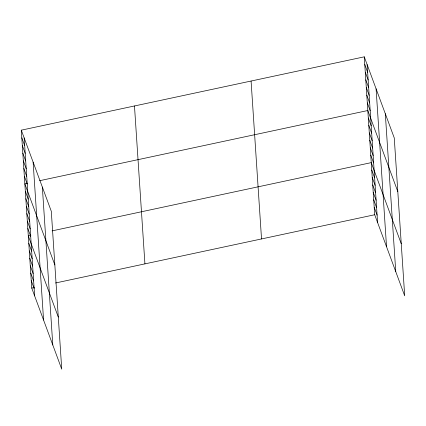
<?xml version="1.0" encoding="UTF-8"?>
<svg xmlns="http://www.w3.org/2000/svg" width="426" height="426" viewBox="0 0 426 426"><rect width="100%" height="100%" fill="white"/><g stroke="black" fill="none" stroke-linecap="round" stroke-linejoin="round"><path stroke-width="0.64" d="M21.3 130.17L51.296 211.259L61.738 369.166L31.742 288.077L21.3 130.17L364.262 56.834L394.258 137.923L404.7 295.83L374.704 214.741L364.262 56.834M27.424 183.308L24.852 183.862L54.847 264.951M39.639 180.699L367.814 110.52L397.809 191.609M30.869 235.418L28.297 235.967L58.293 317.056M52.089 230.881L371.259 162.631L401.255 243.72M31.742 288.077L34.314 287.529M55.534 282.986L374.704 214.741M364.768 64.502L367.654 72.303M365.274 72.175L368.16 79.971M365.78 79.843L368.666 87.639M366.291 87.511L369.172 95.312M366.797 95.184L369.683 102.98M367.303 102.852L370.189 110.648M368.304 117.965L371.19 125.766M368.794 125.409L371.68 133.21M369.289 132.853L372.175 140.649M369.779 140.298L372.665 148.094M370.274 147.742L373.155 155.538M370.764 155.186L373.65 162.982M371.749 170.075L374.635 177.871M372.244 177.52L375.125 185.315M372.734 184.964L375.62 192.76M373.229 192.408L376.11 200.204M373.719 199.853L376.605 207.648M374.214 207.297L377.095 215.093M21.806 137.843L24.692 145.639M22.317 145.511L25.198 153.307M22.823 153.179L25.704 160.98M23.329 160.852L26.215 168.648M23.835 168.52L26.721 176.316M24.346 176.188L27.227 183.989M25.342 191.306L28.228 199.102M25.837 198.745L28.718 206.546M26.327 206.189L29.213 213.99M26.822 213.634L29.703 221.435M27.312 221.078L30.198 228.879M27.807 228.522L30.688 236.323M28.792 243.411L31.673 251.207M29.282 250.855L32.168 258.651M29.772 258.3L32.658 266.096M30.267 265.744L33.153 273.54M30.757 273.188L33.643 280.984M31.252 280.633L34.139 288.429M385.312 113.737L395.754 271.644M376.089 88.816L386.536 246.723M367.143 64.63L377.59 222.537M251.084 81.036L261.527 238.938M134.478 105.973L144.92 263.875M42.35 187.073L52.792 344.98M33.132 162.157L43.574 320.059M24.186 137.971L34.628 295.873"/></g></svg>
